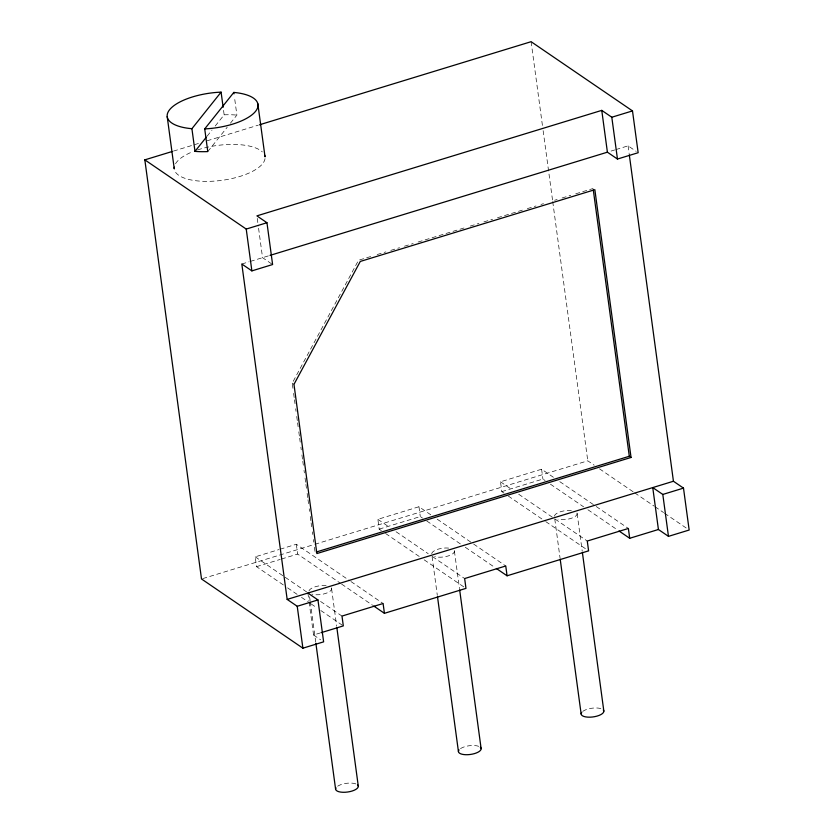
<?xml version="1.0" encoding="UTF-8"?>
<svg xmlns="http://www.w3.org/2000/svg" width="834" height="834" viewBox="0 0 834 834"><rect width="100%" height="100%" fill="white"/><g stroke="black" fill="none" stroke-linecap="round" stroke-linejoin="round"><path stroke-width="0.63" stroke-dasharray="4.17 3.13" d="M292.922 388.279L292.234 383.15L358.547 260.25L372.193 256.08M207.145 136.15L212.003 130.052M215.245 125.986L224.158 114.821L223.303 108.514M207.781 151.579L227.192 127.258M230.424 123.203L236.887 115.102L234.396 96.671M173.493 151.09L199.66 143.094M207.134 140.8L258.227 125.173M241.818 264.013L249.137 261.772M250.356 261.407L268.777 255.767M611.051 151.069L614.7 149.953M615.919 149.578L628.085 145.846L636.144 151.34M377.166 254.558L385.85 251.899M390.812 250.377L399.496 247.719M404.469 246.207L413.153 243.549M418.115 242.027L465.278 227.599M470.24 226.087L478.924 223.429M483.887 221.907L492.581 219.248M497.544 217.737L522.365 210.137M527.328 208.625L536.012 205.967M540.974 204.445L543.466 203.684M554.631 200.264L557.112 199.514M562.074 197.992L570.769 195.333M575.731 193.811L593.099 188.505M283.32 584.936L256.538 566.651L255.214 556.841L278.879 549.596M280.12 549.22L296.32 544.258L349.884 580.829M381.336 530.601L379.189 529.131L377.865 519.321L418.97 506.738L430.761 514.787M503.965 493.082L501.818 491.622L500.494 481.802L541.6 469.229L553.39 477.277M202.745 578.598L313.647 544.675M314.887 544.289L587.772 460.816L594.173 465.184M256.538 566.651L280.203 559.416M281.454 559.03L297.644 554.078L340.501 583.331M379.189 529.131L420.294 516.559L422.442 518.018M501.818 491.622L542.924 479.05L545.071 480.509M309.101 601.96L313.574 634.987L319.766 633.1M599.51 468.833L633.663 492.143M634.737 492.873L653.95 505.988M655.013 506.718L663.551 512.545M664.615 513.275L687.028 528.568M271.603 263.857L262.554 257.675L258.446 227.275M559.812 481.666L595.174 505.8M596.237 506.53L628.377 528.464M550.43 484.168L583.644 506.843M587.928 509.762L616.858 529.507M500.494 481.802L512.274 489.85M518.706 494.239L554.057 518.373M555.131 519.102L587.272 541.047M508.25 496.011L544.675 520.875M545.749 521.604L588.606 550.857M292.234 383.15L293.975 384.349M437.183 519.175L472.544 543.309M473.608 544.039L505.748 565.984M426.727 520.948L461.014 544.352M465.299 547.271L495.292 567.756M377.865 519.321L389.645 527.359M396.077 531.748L428.217 553.693M432.502 556.612L464.642 578.556M385.621 533.52L419.898 556.924M424.193 559.854L465.977 588.377M350.958 581.559L383.098 603.503M341.575 584.061L372.642 605.275M255.214 556.841L284.133 576.586M285.207 577.316L306.641 591.942M320.569 601.45L341.992 616.076M287.605 587.866L297.248 594.444M301.533 597.373L310.102 603.222M311.176 603.952L316.534 607.611M320.819 610.53L343.316 625.896M313.574 634.987L320.61 639.793M628.085 145.846L629.138 153.592M531.102 41.7L542.434 125.527M543.132 130.677L552.556 200.316M552.723 201.609L587.772 460.816M577.138 513.629L582.205 551.076M554.777 519.061L560.021 557.79M541.6 469.229L542.924 479.05M454.426 551.17L459.492 588.606M432.075 556.601L437.308 595.33M418.97 506.738L420.294 516.559M331.598 588.741L336.665 626.178M293.62 393.408L294.308 398.537M294.485 399.82L295.007 403.666M295.695 408.796L296.039 411.36M296.737 416.489L297.425 421.618M297.602 422.901L298.124 426.747M298.812 431.876L299.51 436.995M299.687 438.277L300.198 442.124M300.897 447.253L301.241 449.818M301.939 454.947L302.627 460.076M302.805 461.358L303.326 465.205M304.014 470.334L304.368 472.899M305.056 478.028L305.755 483.157M305.922 484.439L306.443 488.276M307.141 493.405L307.829 498.534M308.007 499.816L308.528 503.663M309.216 508.792L309.56 511.357M310.258 516.486L310.946 521.615M311.124 522.897L311.645 526.744M312.333 531.873L312.687 534.438M313.376 539.556L313.72 542.121M314.418 547.25L315.106 552.379M309.591 596.758L310.112 600.626M310.29 601.919L315.7 641.94M257.247 218.404L258.279 226.004M307.902 593.068L308.934 600.689M296.32 544.258L297.644 554.078M582.778 711.392A11.447 4.399 -7.7 0 1 601.397 708.796M576.982 513.025A11.447 4.399 -7.7 0 1 571.144 518.352A11.447 4.399 -7.7 0 1 557.967 519.175M554.443 516.163A11.447 4.399 -7.7 0 1 560.792 511.649A11.447 4.399 -7.7 0 1 572.343 510.689M460.504 748.609A11.447 4.399 -7.7 0 1 478.685 746.336M454.269 550.565A11.447 4.399 -7.7 0 1 448.067 556.007A11.447 4.399 -7.7 0 1 434.691 556.549M431.731 553.703A11.447 4.399 -7.7 0 1 438.455 549.074A11.447 4.399 -7.7 0 1 450.277 548.345M337.676 786.191A11.447 4.399 -7.7 0 1 356.337 784.106M331.275 587.845A11.447 4.399 -7.7 0 1 325.594 593.464A11.447 4.399 -7.7 0 1 311.864 594.121M308.966 590.952A11.447 4.399 -7.7 0 1 315.992 586.542A11.447 4.399 -7.7 0 1 327.449 585.916M265.024 158.585A45.787 17.597 -7.7 0 1 221.823 180.352A45.787 17.597 -7.7 0 1 174.713 170.647M175.536 163.735A45.787 17.597 -7.7 0 1 191.747 152.101M197.606 149.922A45.787 17.597 -7.7 0 1 262.303 151.882M224.158 114.821A45.787 17.597 -7.7 0 1 236.887 115.102"/><path stroke-width="1.25" d="M204.716 128.895A45.787 17.597 -7.7 0 0 255.558 111.339A45.787 17.597 -7.7 0 0 233.822 92.418L204.716 128.895L207.781 151.579A45.787 17.597 -7.7 0 1 194.989 151.381L191.914 128.697L221.093 92.136L223.137 107.263M194.989 151.381L206.332 137.162M259.468 124.798L531.102 41.7L632.495 110.912L638.156 152.716L617.462 159.044L611.802 117.24L601.762 110.38L256.903 215.87L266.953 222.73L272.603 264.534L251.878 270.883L241.818 264.013L287.167 599.406L307.902 593.068L317.952 599.938L323.623 641.846L302.898 648.185L201.505 578.973L144.835 159.857L172.252 151.475M144.835 159.857L246.228 229.069L266.953 222.73M611.802 117.24L632.495 110.912M270.018 255.392L607.402 152.184L617.462 159.044M316.294 552.025L629.305 456.271L631.046 457.459L316.857 553.567L293.975 384.349L360.288 261.438L594.851 189.693L631.046 457.459M307.902 593.068L673.434 481.249L683.494 488.119L689.165 530.028L668.472 536.356L658.422 529.496L652.751 487.577L662.801 494.447L668.472 536.356M287.167 599.406L297.227 606.276L317.952 599.938M662.801 494.447L683.494 488.119M321.007 632.714L343.316 625.896L341.992 616.076L383.098 603.503L384.422 613.313L465.977 588.377L464.642 578.556L505.748 565.984L507.082 575.794L588.606 550.857L587.272 541.047L628.377 528.464L629.712 538.284L658.422 529.496M618.995 530.977L629.712 538.284M496.366 568.486L507.082 575.794M373.715 606.005L384.422 613.313M629.316 154.884L673.434 481.249M601.762 110.38L607.402 152.184M593.276 189.787L629.305 456.271M582.372 552.358L603.847 711.152M560.187 559.082L581.142 713.998M459.659 589.899L481.135 748.682M437.485 596.623L458.429 751.528M336.832 627.47L358.307 786.254M257.81 103.687L265.035 156.844A45.787 17.597 -7.7 0 0 264.597 155.124M315.877 643.233L335.591 789.1M233.822 92.418L234.02 93.835M246.228 229.069L251.878 270.883M297.227 606.276L302.898 648.185M167.196 116.572L174.275 168.927A45.787 17.597 -7.7 0 1 174.285 167.186M603.295 709.963A11.447 4.399 -7.7 0 1 592.39 717.011A11.447 4.399 -7.7 0 1 581.746 712.372M480.311 747.233A11.447 4.399 -7.7 0 1 470.084 754.499A11.447 4.399 -7.7 0 1 459.034 749.902M357.484 784.815A11.447 4.399 -7.7 0 1 347.653 792.019A11.447 4.399 -7.7 0 1 335.966 787.807M191.914 128.697A45.787 17.597 -7.7 0 1 169.604 109.723A45.787 17.597 -7.7 0 1 221.093 92.136"/></g></svg>
